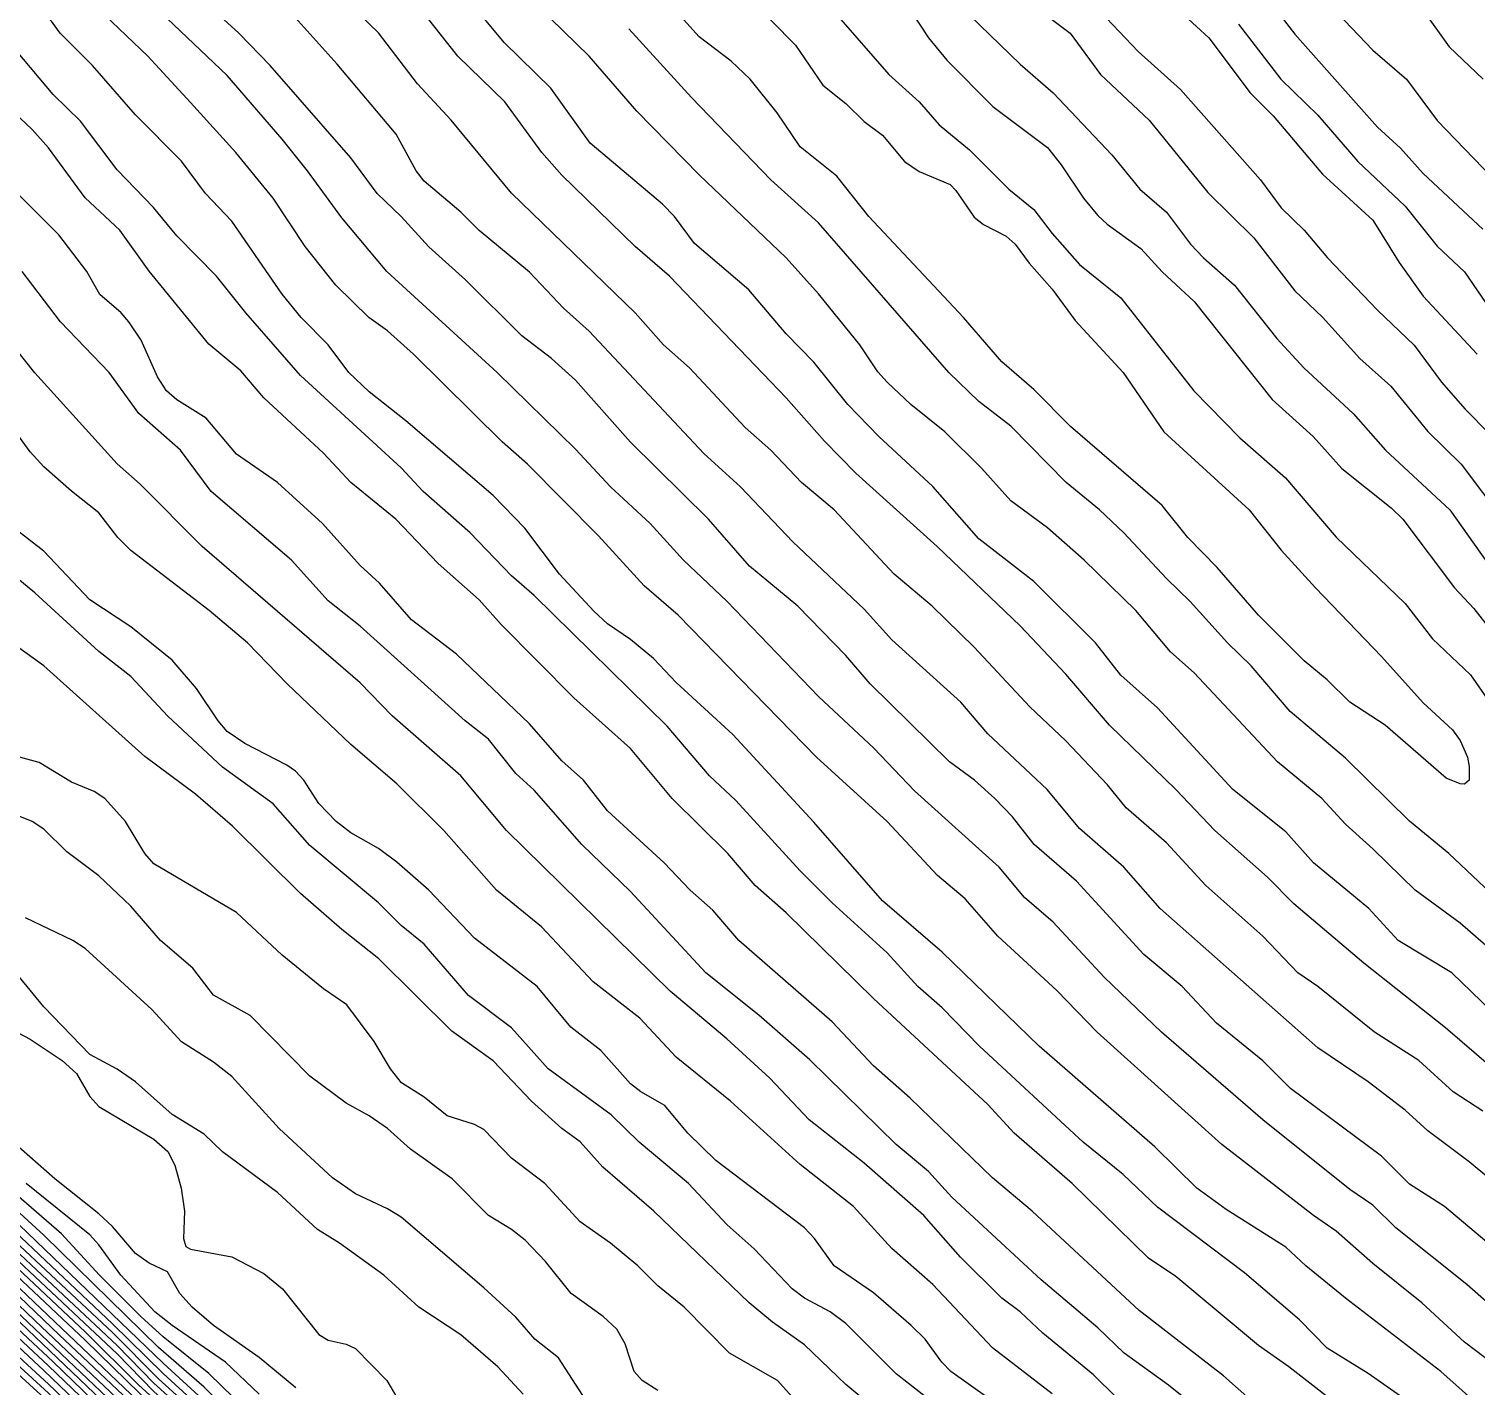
# Model space of a CAD drawing. Extents: x 474277 to 475042, y 254928 to 255625.
# Drawn here: x 474827.3 to 474851.51, y 255339.49 to 255362.19 of the extents above; entities that cross this region are included whole.
import ezdxf

# ---------------------------------------------------------------- set-up
doc = ezdxf.new("R2010")
doc.units = 0
doc.header["$MEASUREMENT"] = 0
doc.layers.add('BaseMapV2_DTM_export_MonNov09090547073261 — entities', color=1, linetype='CONTINUOUS')

msp = doc.modelspace()

# ---------------------------------------------------------------- linework, layer by layer
at = {"layer": 'BaseMapV2_DTM_export_MonNov09090547073261 — entities', "color": 15, "linetype": 'Continuous', "true_color": 0xb7484b}
for points in [[(474841.599, 255327.542, 91.5), (474838.464, 255330.532, 91.5), (474837.44, 255331.567, 91.5), (474835.446, 255333.441, 91.5), (474833.985, 255334.903, 91.5), (474832.993, 255335.782, 91.5), (474831.383, 255337.283, 91.5), (474830.999, 255337.677, 91.5), (474829.389, 255339.133, 91.5), (474828.239, 255340.254, 91.5), (474825.172, 255343.138, 91.5), (474821.875, 255346.348, 91.5), (474821.031, 255347.129, 91.5), (474820.034, 255348.126, 91.5), (474819.287, 255348.781, 91.5), (474818.578, 255349.505, 91.5), (474815.457, 255352.462, 91.5), (474813.44, 255354.423, 91.5), (474812.597, 255355.184, 91.5), (474809.744, 255357.982, 91.5), (474808.643, 255358.979, 91.5), (474805.753, 255361.739, 91.5), (474803.721, 255363.58, 91.5)], [(474840.812, 255326.698, 88.75), (474835.753, 255331.505, 88.75), (474835.14, 255332.126, 88.75), (474831.766, 255335.363, 88.75), (474830.616, 255336.396, 88.75), (474827.625, 255339.225, 88.75), (474826.22, 255340.5, 88.75), (474821.031, 255345.57, 88.75), (474820.111, 255346.398, 88.75), (474818.517, 255347.938, 88.75), (474817.581, 255348.881, 88.75), (474815.587, 255350.762, 88.75), (474813.594, 255352.586, 88.75), (474810.987, 255355.121, 88.75), (474810.373, 255355.668, 88.75), (474808.888, 255357.139, 88.75), (474807.153, 255358.739, 88.75), (474804.699, 255361.116, 88.75), (474802.322, 255363.334, 88.75)], [(474840.89, 255326.905, 89.25), (474835.906, 255331.643, 89.25), (474832.473, 255334.979, 89.25), (474830.131, 255337.126, 89.25), (474827.625, 255339.522, 89.25), (474826.629, 255340.434, 89.25), (474825.248, 255341.775, 89.25), (474824.635, 255342.323, 89.25), (474821.108, 255345.772, 89.25), (474820.329, 255346.481, 89.25), (474818.271, 255348.477, 89.25), (474817.829, 255348.934, 89.25), (474814.033, 255352.462, 89.25), (474811.063, 255355.337, 89.25), (474810.297, 255356.046, 89.25), (474808.993, 255357.352, 89.25), (474806.693, 255359.485, 89.25), (474804.932, 255361.203, 89.25), (474804.073, 255361.969, 89.25), (474802.611, 255363.35, 89.25)], [(474840.89, 255327.047, 89.5), (474835.983, 255331.717, 89.5), (474832.533, 255335.077, 89.5), (474831.323, 255336.206, 89.5), (474830.201, 255337.203, 89.5), (474827.549, 255339.751, 89.5), (474824.712, 255342.394, 89.5), (474821.185, 255345.844, 89.5), (474820.486, 255346.481, 89.5), (474819.565, 255347.401, 89.5), (474818.344, 255348.551, 89.5), (474817.907, 255349.011, 89.5), (474814.191, 255352.462, 89.5), (474812.98, 255353.656, 89.5), (474810.22, 255356.276, 89.5), (474809.846, 255356.679, 89.5), (474808.993, 255357.501, 89.5), (474806.77, 255359.564, 89.5), (474804.699, 255361.576, 89.5), (474804.237, 255361.969, 89.5), (474802.68, 255363.426, 89.5)], [(474844.034, 255325.942, 92.75), (474840.124, 255329.634, 92.75), (474837.592, 255332.142, 92.75), (474836.06, 255333.585, 92.75), (474834.018, 255335.593, 92.75), (474831.883, 255337.51, 92.75), (474830.999, 255338.368, 92.75), (474829.542, 255339.696, 92.75), (474828.699, 255340.532, 92.75), (474823.289, 255345.637, 92.75), (474822.515, 255346.327, 92.75), (474819.881, 255348.858, 92.75), (474818.731, 255350.022, 92.75), (474817.768, 255350.928, 92.75), (474817.177, 255351.541, 92.75), (474814.207, 255354.32, 92.75), (474813.517, 255355.017, 92.75), (474813.029, 255355.452, 92.75), (474809.949, 255358.442, 92.75), (474809.3, 255359.022, 92.75), (474807.383, 255360.886, 92.75), (474806.107, 255362.046, 92.75), (474805.006, 255363.11, 92.75)], [(474844.48, 255363.273, 98.5), (474845.855, 255361.816, 98.5), (474846.564, 255361.183, 98.5), (474847.903, 255359.669, 98.5), (474848.251, 255359.199, 98.5), (474848.633, 255358.826, 98.5), (474849.023, 255358.366, 98.5), (474849.862, 255357.49, 98.5), (474850.475, 255356.904, 98.5), (474850.935, 255356.286, 98.5), (474851.327, 255355.835, 98.5), (474852.159, 255354.992, 98.5)], [(474847.643, 255363.196, 97.75), (474848.481, 255362.106, 97.75), (474849.862, 255360.552, 97.75), (474850.245, 255360.201, 97.75), (474850.628, 255359.774, 97.75), (474851.625, 255358.845, 97.75)], [(474845.798, 255323.713, 92), (474841.246, 255328.155, 92), (474838.887, 255330.379, 92), (474837.44, 255331.849, 92), (474836.051, 255333.139, 92), (474833.804, 255335.363, 92), (474831.536, 255337.396, 92), (474830.999, 255337.946, 92), (474829.389, 255339.399, 92), (474828.776, 255340.027, 92), (474825.653, 255342.954, 92), (474822.884, 255345.637, 92), (474821.252, 255347.171, 92), (474820.111, 255348.3, 92), (474819.399, 255348.934, 92), (474816.737, 255351.556, 92), (474815.817, 255352.387, 92), (474813.44, 255354.689, 92), (474812.831, 255355.222, 92), (474809.913, 255358.08, 92), (474809.075, 255358.826, 92), (474807.103, 255360.743, 92), (474804.776, 255362.905, 92)], [(474845.876, 255323.785, 92.25), (474841.309, 255328.232, 92.25), (474838.945, 255330.455, 92.25), (474837.44, 255331.988, 92.25), (474836.118, 255333.216, 92.25), (474833.873, 255335.439, 92.25), (474831.64, 255337.433, 92.25), (474830.999, 255338.08, 92.25), (474829.389, 255339.535, 92.25), (474828.776, 255340.169, 92.25), (474825.794, 255342.954, 92.25), (474823.02, 255345.637, 92.25), (474822.335, 255346.251, 92.25), (474820.133, 255348.398, 92.25), (474819.498, 255348.969, 92.25), (474816.814, 255351.625, 92.25), (474815.894, 255352.447, 92.25), (474813.501, 255354.762, 92.25), (474812.904, 255355.287, 92.25), (474809.913, 255358.207, 92.25), (474809.212, 255358.826, 92.25), (474807.247, 255360.743, 92.25), (474804.859, 255362.966, 92.25)], [(474854.325, 255340.807, 98.25), (474851.395, 255343.238, 98.25), (474850.705, 255343.759, 98.25), (474850.322, 255344.106, 98.25), (474849.708, 255344.579, 98.25), (474848.865, 255345.149, 98.25), (474846.223, 255347.478, 98.25), (474845.617, 255348.168, 98.25), (474844.878, 255348.818, 98.25), (474844.332, 255349.471, 98.25), (474843.344, 255350.402, 98.25), (474842.893, 255350.928, 98.25), (474841.734, 255351.974, 98.25), (474841.274, 255352.486, 98.25), (474840.08, 255353.612, 98.25), (474839.204, 255354.534, 98.25), (474838.59, 255355.093, 98.25), (474836.673, 255357.138, 98.25), (474836.243, 255357.522, 98.25), (474835.676, 255358.124, 98.25), (474834.833, 255358.822, 98.25), (474834.522, 255359.132, 98.25), (474833.913, 255359.648, 98.25), (474833.779, 255359.822, 98.25), (474833.44, 255360.436, 98.25), (474832.456, 255361.608, 98.25), (474831.153, 255363.06, 98.25)], [(474851.625, 255344.089, 98.5), (474851.125, 255344.411, 98.5), (474850.552, 255344.936, 98.5), (474849.81, 255345.407, 98.5), (474848.865, 255346.175, 98.5), (474848.53, 255346.404, 98.5), (474847.945, 255347.013, 98.5), (474846.99, 255347.861, 98.5), (474846.334, 255348.575, 98.5), (474845.656, 255349.164, 98.5), (474845.345, 255349.548, 98.5), (474844.648, 255350.283, 98.5), (474844.042, 255350.851, 98.5), (474843.114, 255351.852, 98.5), (474842.408, 255352.538, 98.5), (474841.777, 255353.075, 98.5), (474840.77, 255354.148, 98.5), (474840.227, 255354.608, 98.5), (474839.712, 255355.145, 98.5), (474839.28, 255355.529, 98.5), (474838.352, 255356.525, 98.5), (474837.914, 255356.909, 98.5), (474837.443, 255357.445, 98.5), (474835.37, 255359.448, 98.5), (474834.364, 255360.666, 98.5), (474833.797, 255361.279, 98.5), (474833.146, 255362.131, 98.5), (474832.226, 255363.024, 98.5)], [(474852.297, 255338.506, 97.25), (474850.922, 255339.733, 97.25), (474849.325, 255340.956, 97.25), (474848.664, 255341.497, 97.25), (474848.328, 255341.813, 97.25), (474847.331, 255342.441, 97.25), (474846.841, 255342.8, 97.25), (474846.134, 255343.49, 97.25), (474844.201, 255345.177, 97.25), (474842.577, 255346.747, 97.25), (474841.58, 255347.608, 97.25), (474840.43, 255348.922, 97.25), (474839.077, 255350.391, 97.25), (474838.13, 255351.258, 97.25), (474837.747, 255351.662, 97.25), (474837.363, 255351.977, 97.25), (474836.98, 255352.243, 97.25), (474836.75, 255352.451, 97.25), (474836.176, 255353.075, 97.25), (474835.593, 255353.842, 97.25), (474835.063, 255354.389, 97.25), (474833.606, 255355.638, 97.25), (474832.993, 255356.125, 97.25), (474832.65, 255356.449, 97.25), (474832.303, 255356.909, 97.25), (474831.856, 255357.369, 97.25), (474831.536, 255357.757, 97.25), (474830.695, 255358.979, 97.25), (474830.25, 255359.439, 97.25), (474829.849, 255359.98, 97.25), (474829.082, 255360.756, 97.25), (474828.361, 255361.586, 97.25), (474827.819, 255362.123, 97.25), (474827.472, 255362.611, 97.25)], [(474851.932, 255345.605, 99), (474851.107, 255346.404, 99), (474850.205, 255346.941, 99), (474849.714, 255347.478, 99), (474848.788, 255348.245, 99), (474848.328, 255348.763, 99), (474847.443, 255349.471, 99), (474846.181, 255350.837, 99), (474845.568, 255351.385, 99), (474845.144, 255351.925, 99), (474844.111, 255352.947, 99), (474843.191, 255353.666, 99), (474842.424, 255354.542, 99), (474841.52, 255355.375, 99), (474841.002, 255355.912, 99), (474840.43, 255356.621, 99), (474839.97, 255357.096, 99), (474839.342, 255357.829, 99), (474838.437, 255358.603, 99), (474838.099, 255359.056, 99), (474837.9, 255359.265, 99), (474836.691, 255360.282, 99), (474836.033, 255361.203, 99), (474835.247, 255361.969, 99), (474834.677, 255362.659, 99)], [(474851.394, 255349.624, 99.75), (474851.318, 255349.56, 99.75), (474851.242, 255349.564, 99.75), (474851.012, 255349.66, 99.75), (474849.99, 255350.545, 99.75), (474849.396, 255350.928, 99.75), (474849.018, 255351.307, 99.75), (474848.635, 255351.622, 99.75), (474847.868, 255352.388, 99.75), (474847.178, 255353.186, 99.75), (474846.691, 255353.688, 99.75), (474846.258, 255354.224, 99.75), (474844.724, 255355.541, 99.75), (474844.111, 255356.164, 99.75), (474843.574, 255356.623, 99.75), (474842.934, 255357.369, 99.75), (474841.352, 255359.056, 99.75), (474840.814, 255359.73, 99.75), (474840.2, 255360.223, 99.75), (474839.817, 255360.789, 99.75), (474839.368, 255361.356, 99.75), (474839.05, 255361.654, 99.75), (474838.513, 255362.064, 99.75), (474837.845, 255362.813, 99.75)], [(474839.327, 255362.736, 99.75), (474840.124, 255361.926, 99.75), (474840.584, 255361.256, 99.75), (474840.967, 255360.946, 99.75), (474841.274, 255360.644, 99.75), (474841.58, 255360.415, 99.75), (474841.946, 255359.976, 99.75), (474842.194, 255359.809, 99.75), (474842.71, 255359.592, 99.75), (474842.807, 255359.493, 99.75), (474843.114, 255359.046, 99.75), (474843.267, 255358.922, 99.75), (474843.651, 255358.73, 99.75), (474843.798, 255358.596, 99.75), (474844.034, 255358.277, 99.75), (474844.418, 255357.843, 99.75), (474844.801, 255357.314, 99.75), (474845.607, 255356.449, 99.75), (474846.285, 255355.452, 99.75), (474847.717, 255354.148, 99.75), (474848.251, 255353.476, 99.75), (474848.825, 255352.845, 99.75), (474849.931, 255351.695, 99.75), (474850.628, 255350.917, 99.75), (474851.118, 255350.468, 99.75), (474851.242, 255350.289, 99.75), (474851.368, 255350.008, 99.75), (474851.398, 255349.855, 99.75), (474851.394, 255349.624, 99.75)], [(474840.617, 255362.659, 99.5), (474841.685, 255361.433, 99.5), (474842.194, 255360.976, 99.5), (474842.53, 255360.589, 99.5), (474843.037, 255360.172, 99.5), (474843.693, 255359.516, 99.5), (474844.111, 255359.172, 99.5), (474844.418, 255358.773, 99.5), (474844.878, 255358.253, 99.5), (474845.568, 255357.698, 99.5), (474846.789, 255356.142, 99.5), (474847.561, 255355.355, 99.5), (474848.324, 255354.685, 99.5), (474849.171, 255353.692, 99.5), (474850.322, 255352.581, 99.5), (474850.782, 255351.993, 99.5), (474851.42, 255351.388, 99.5), (474851.736, 255350.928, 99.5)], [(474841.896, 255362.736, 99.25), (474842.349, 255362.046, 99.25), (474842.654, 255361.675, 99.25), (474843.428, 255360.896, 99.25), (474844.341, 255360.209, 99.25), (474844.571, 255359.924, 99.25), (474844.941, 255359.362, 99.25), (474845.184, 255359.073, 99.25), (474845.338, 255358.929, 99.25), (474845.9, 255358.519, 99.25), (474846.258, 255358.132, 99.25), (474846.794, 255357.637, 99.25), (474848.098, 255355.994, 99.25), (474848.784, 255355.375, 99.25), (474849.266, 255354.838, 99.25), (474850.092, 255354.182, 99.25), (474850.284, 255353.995, 99.25), (474851.152, 255352.845, 99.25), (474851.472, 255352.498, 99.25), (474852.238, 255351.521, 99.25)], [(474846.214, 255362.813, 98.25), (474847.037, 255362.046, 98.25), (474847.732, 255361.126, 98.25), (474848.117, 255360.743, 98.25), (474848.941, 255359.766, 98.25), (474849.785, 255358.993, 98.25), (474850.225, 255358.289, 98.25), (474850.628, 255357.725, 98.25), (474851.527, 255356.755, 98.25)], [(474840.919, 255327.312, 90), (474838.437, 255329.708, 90), (474837.538, 255330.532, 90), (474836.75, 255331.318, 90), (474834.25, 255333.676, 90), (474832.708, 255335.209, 90), (474829.695, 255337.97, 90), (474827.702, 255339.892, 90), (474824.558, 255342.828, 90), (474821.631, 255345.714, 90), (474820.495, 255346.781, 90), (474819.659, 255347.631, 90), (474819.038, 255348.194, 90), (474816.833, 255350.315, 90), (474815.971, 255351.081, 90), (474812.895, 255354.072, 90), (474810.846, 255355.989, 90), (474808.818, 255357.982, 90), (474807.078, 255359.592, 90), (474804.941, 255361.663, 90), (474804.141, 255362.353, 90)], [(474840.996, 255327.388, 90.25), (474838.437, 255329.861, 90.25), (474834.986, 255333.117, 90.25), (474833.019, 255335.056, 90.25), (474830.002, 255337.832, 90.25), (474825.785, 255341.85, 90.25), (474824.558, 255342.978, 90.25), (474821.721, 255345.779, 90.25), (474820.495, 255346.937, 90.25), (474819.895, 255347.554, 90.25), (474819.114, 255348.265, 90.25), (474816.891, 255350.398, 90.25), (474816.049, 255351.158, 90.25), (474815.133, 255352.078, 90.25), (474814.514, 255352.636, 90.25), (474812.137, 255354.96, 90.25), (474810.91, 255356.086, 90.25), (474808.916, 255358.039, 90.25), (474808.131, 255358.749, 90.25), (474805.095, 255361.663, 90.25), (474804.239, 255362.405, 90.25)], [(474841.15, 255327.388, 90.5), (474839.817, 255328.647, 90.5), (474839.28, 255329.205, 90.5), (474837.781, 255330.609, 90.5), (474835.808, 255332.526, 90.5), (474835.063, 255333.194, 90.5), (474833.257, 255334.979, 90.5), (474829.159, 255338.77, 90.5), (474824.635, 255343.064, 90.5), (474821.798, 255345.855, 90.5), (474820.571, 255347.018, 90.5), (474820.034, 255347.573, 90.5), (474819.114, 255348.407, 90.5), (474816.132, 255351.235, 90.5), (474813.221, 255354.072, 90.5), (474810.987, 255356.171, 90.5), (474809.053, 255358.059, 90.5), (474808.29, 255358.749, 90.5), (474805.246, 255361.663, 90.5), (474804.368, 255362.429, 90.5)], [(474841.382, 255327.312, 90.75), (474839.924, 255328.692, 90.75), (474839.28, 255329.358, 90.75), (474837.863, 255330.685, 90.75), (474835.967, 255332.526, 90.75), (474835.283, 255333.139, 90.75), (474833.421, 255334.979, 90.75), (474832.916, 255335.421, 90.75), (474830.795, 255337.433, 90.75), (474829.19, 255338.89, 90.75), (474827.402, 255340.577, 90.75), (474822.872, 255344.925, 90.75), (474820.111, 255347.648, 90.75), (474819.114, 255348.546, 90.75), (474816.373, 255351.158, 90.75), (474809.211, 255358.059, 90.75), (474808.366, 255358.826, 90.75), (474805.395, 255361.663, 90.75), (474804.469, 255362.479, 90.75)], [(474841.504, 255327.345, 91), (474840.047, 255328.728, 91), (474839.328, 255329.459, 91), (474838.256, 255330.455, 91), (474836.827, 255331.859, 91), (474835.363, 255333.216, 91), (474833.588, 255334.979, 91), (474832.993, 255335.491, 91), (474830.877, 255337.51, 91), (474829.267, 255338.967, 91), (474827.805, 255340.347, 91), (474822.998, 255344.947, 91), (474820.188, 255347.714, 91), (474819.114, 255348.68, 91), (474818.481, 255349.318, 91), (474815.245, 255352.385, 91), (474813.441, 255354.148, 91), (474811.404, 255356.065, 91), (474809.366, 255358.059, 91), (474808.456, 255358.885, 91), (474805.542, 255361.663, 91), (474804.591, 255362.506, 91)], [(474841.533, 255327.465, 91.25), (474839.393, 255329.535, 91.25), (474838.32, 255330.532, 91.25), (474837.404, 255331.452, 91.25), (474835.441, 255333.292, 91.25), (474833.75, 255334.979, 91.25), (474833.069, 255335.567, 91.25), (474830.923, 255337.611, 91.25), (474829.006, 255339.354, 91.25), (474825.172, 255342.996, 91.25), (474823.895, 255344.257, 91.25), (474823.025, 255345.065, 91.25), (474821.839, 255346.251, 91.25), (474820.955, 255347.073, 91.25), (474820.188, 255347.847, 91.25), (474819.191, 255348.74, 91.25), (474818.501, 255349.441, 91.25), (474815.357, 255352.415, 91.25), (474813.44, 255354.287, 91.25), (474812.52, 255355.127, 91.25), (474809.596, 255357.982, 91.25), (474808.533, 255358.949, 91.25), (474805.691, 255361.663, 91.25), (474804.659, 255362.583, 91.25)], [(474844.117, 255326.085, 93), (474842.193, 255327.848, 93), (474840.589, 255329.382, 93), (474837.623, 255332.296, 93), (474836.06, 255333.765, 93), (474833.453, 255336.289, 93), (474832.066, 255337.51, 93), (474831.535, 255338.046, 93), (474829.542, 255339.869, 93), (474826.705, 255342.593, 93), (474822.58, 255346.404, 93), (474820.026, 255348.858, 93), (474818.818, 255350.085, 93), (474817.831, 255351.005, 93), (474817.247, 255351.618, 93), (474814.284, 255354.399, 93), (474810.22, 255358.333, 93), (474809.424, 255359.056, 93), (474807.153, 255361.25, 93), (474805.926, 255362.359, 93)], [(474843.269, 255327.082, 93.25), (474841.785, 255328.462, 93.25), (474840.589, 255329.612, 93.25), (474839.817, 255330.425, 93.25), (474838.345, 255331.836, 93.25), (474837.057, 255333.017, 93.25), (474833.453, 255336.503, 93.25), (474832.199, 255337.586, 93.25), (474831.689, 255338.113, 93.25), (474830.82, 255338.89, 93.25), (474830.232, 255339.472, 93.25), (474829.466, 255340.134, 93.25), (474827.549, 255342.013, 93.25), (474822.668, 255346.481, 93.25), (474820.267, 255348.781, 93.25), (474819.066, 255350.008, 93.25), (474817.964, 255351.036, 93.25), (474816.704, 255352.308, 93.25), (474813.21, 255355.597, 93.25), (474811.83, 255356.977, 93.25), (474809.518, 255359.132, 93.25), (474807.876, 255360.743, 93.25), (474806.003, 255362.451, 93.25)], [(474852.008, 255339.696, 97.5), (474851.318, 255340.223, 97.5), (474850.602, 255340.883, 97.5), (474849.785, 255341.536, 97.5), (474849.171, 255342.078, 97.5), (474848.793, 255342.34, 97.5), (474847.255, 255343.532, 97.5), (474845.172, 255345.407, 97.5), (474844.494, 255346.107, 97.5), (474843.508, 255347.018, 97.5), (474842.961, 255347.64, 97.5), (474842.501, 255348.03, 97.5), (474841.66, 255348.934, 97.5), (474840.478, 255350.008, 97.5), (474838.161, 255352.385, 97.5), (474837.593, 255352.876, 97.5), (474836.827, 255353.712, 97.5), (474835.641, 255354.915, 97.5), (474835.216, 255355.289, 97.5), (474833.731, 255356.755, 97.5), (474833.299, 255357.141, 97.5), (474832.988, 255357.369, 97.5), (474832.432, 255357.906, 97.5), (474831.919, 255358.555, 97.5), (474831.386, 255359.362, 97.5), (474830.758, 255360.129, 97.5), (474830.002, 255360.964, 97.5), (474829.287, 255361.739, 97.5), (474828.563, 255362.429, 97.5)], [(474851.966, 255340.653, 97.75), (474851.356, 255341.19, 97.75), (474850.168, 255342.133, 97.75), (474849.785, 255342.513, 97.75), (474849.401, 255342.777, 97.75), (474847.945, 255343.943, 97.75), (474846.248, 255345.407, 97.75), (474845.286, 255346.327, 97.75), (474844.433, 255347.248, 97.75), (474843.957, 255347.662, 97.75), (474843.529, 255348.168, 97.75), (474842.117, 255349.449, 97.75), (474841.437, 255350.161, 97.75), (474840.507, 255351.024, 97.75), (474838.974, 255352.621, 97.75), (474838.252, 255353.305, 97.75), (474837.692, 255353.918, 97.75), (474837.027, 255354.532, 97.75), (474836.443, 255355.164, 97.75), (474835.134, 255356.449, 97.75), (474833.286, 255358.136, 97.75), (474832.533, 255359.037, 97.75), (474831.962, 255359.822, 97.75), (474831.536, 255360.35, 97.75), (474830.616, 255361.418, 97.75), (474829.389, 255362.582, 97.75)], [(474851.797, 255341.804, 98), (474850.984, 255342.494, 98), (474850.398, 255342.865, 98), (474849.926, 255343.337, 98), (474848.405, 255344.468, 98), (474847.945, 255344.931, 98), (474847.166, 255345.561, 98), (474846.595, 255346.174, 98), (474845.951, 255346.708, 98), (474844.826, 255347.938, 98), (474844.116, 255348.551, 98), (474843.755, 255349.011, 98), (474843.459, 255349.318, 98), (474843.119, 255349.624, 98), (474842.702, 255349.931, 98), (474841.373, 255351.235, 98), (474840.967, 255351.712, 98), (474840.161, 255352.538, 98), (474839.357, 255353.204, 98), (474838.671, 255353.995, 98), (474837.363, 255355.281, 98), (474836.443, 255356.318, 98), (474836.042, 255356.679, 98), (474835.543, 255357.062, 98), (474834.603, 255357.997, 98), (474833.99, 255358.549, 98), (474833.529, 255359.058, 98), (474833.125, 255359.439, 98), (474832.686, 255360.038, 98), (474831.334, 255361.586, 98), (474830.809, 255362.123, 98), (474830.309, 255362.579, 98)], [(474851.798, 255344.794, 98.75), (474851.001, 255345.484, 98.75), (474849.631, 255346.562, 98.75), (474848.462, 255347.554, 98.75), (474848.021, 255348.005, 98.75), (474847.14, 255348.781, 98.75), (474846.488, 255349.471, 98.75), (474845.375, 255350.545, 98.75), (474844.648, 255351.4, 98.75), (474843.881, 255352.209, 98.75), (474842.496, 255353.535, 98.75), (474841.133, 255354.762, 98.75), (474840.612, 255355.299, 98.75), (474839.97, 255356.025, 98.75), (474838.017, 255358.059, 98.75), (474837.44, 255358.555, 98.75), (474836.213, 255359.746, 98.75), (474835.878, 255360.129, 98.75), (474835.263, 255360.973, 98.75), (474834.474, 255361.739, 98.75), (474833.99, 255362.354, 98.75)], [(474852.315, 255346.303, 99.25), (474851.242, 255347.235, 99.25), (474850.489, 255347.784, 99.25), (474849.789, 255348.474, 99.25), (474849.325, 255348.888, 99.25), (474848.932, 255349.318, 99.25), (474848.187, 255349.931, 99.25), (474846.794, 255351.424, 99.25), (474846.397, 255351.771, 99.25), (474845.821, 255352.462, 99.25), (474844.956, 255353.305, 99.25), (474844.341, 255353.849, 99.25), (474843.727, 255354.297, 99.25), (474843.241, 255354.838, 99.25), (474842.622, 255355.452, 99.25), (474842.052, 255355.912, 99.25), (474841.657, 255356.284, 99.25), (474841.504, 255356.458, 99.25), (474841.202, 255356.909, 99.25), (474840.507, 255357.765, 99.25), (474839.97, 255358.367, 99.25), (474838.513, 255359.755, 99.25), (474837.47, 255360.819, 99.25), (474836.673, 255361.737, 99.25), (474835.805, 255362.583, 99.25)], [(474843.037, 255362.426, 99), (474843.881, 255361.603, 99), (474844.436, 255361.126, 99), (474845.414, 255360.091, 99), (474845.887, 255359.516, 99), (474846.33, 255359.132, 99), (474846.732, 255358.596, 99), (474846.948, 255358.365, 99), (474847.467, 255357.906, 99), (474848.175, 255357.018, 99), (474848.627, 255356.525, 99), (474849.453, 255355.759, 99), (474849.998, 255355.145, 99), (474851.074, 255354.148, 99), (474851.887, 255352.998, 99)], [(474844.112, 255362.583, 98.75), (474844.717, 255362.123, 98.75), (474845.227, 255361.433, 98.75), (474846.042, 255360.666, 98.75), (474847.025, 255359.459, 98.75), (474847.791, 255358.699, 98.75), (474848.481, 255357.813, 98.75), (474848.941, 255357.372, 98.75), (474849.568, 255356.679, 98.75), (474850.083, 255356.219, 98.75), (474850.705, 255355.459, 98.75), (474851.261, 255354.915, 98.75), (474852.315, 255353.514, 98.75)], [(474849.076, 255362.583, 97.5), (474849.785, 255361.842, 97.5), (474850.346, 255361.356, 97.5), (474850.858, 255360.663, 97.5), (474852.085, 255359.39, 97.5)], [(474850.626, 255362.506, 97.25), (474851.063, 255361.893, 97.25), (474851.627, 255361.356, 97.25)], [(474840.879, 255326.775, 89), (474835.83, 255331.572, 89), (474835.14, 255332.27, 89), (474831.915, 255335.363, 89), (474830.692, 255336.466, 89), (474827.625, 255339.371, 89), (474826.473, 255340.423, 89), (474823.178, 255343.585, 89), (474821.102, 255345.637, 89), (474819.696, 255346.941, 89), (474817.676, 255348.934, 89), (474813.67, 255352.659, 89), (474811.063, 255355.192, 89), (474810.297, 255355.894, 89), (474808.974, 255357.215, 89), (474807.222, 255358.826, 89), (474804.776, 255361.198, 89), (474803.584, 255362.276, 89)], [(474840.527, 255327.542, 89.75), (474834.143, 255333.639, 89.75), (474832.634, 255335.133, 89.75), (474831.459, 255336.228, 89.75), (474830.441, 255337.126, 89.75), (474827.625, 255339.829, 89.75), (474824.558, 255342.686, 89.75), (474821.471, 255345.714, 89.75), (474820.495, 255346.627, 89.75), (474819.575, 255347.554, 89.75), (474818.348, 255348.699, 89.75), (474817.964, 255349.106, 89.75), (474816.737, 255350.263, 89.75), (474815.971, 255350.935, 89.75), (474815.127, 255351.764, 89.75), (474814.278, 255352.538, 89.75), (474813.057, 255353.748, 89.75), (474810.833, 255355.843, 89.75), (474808.736, 255357.906, 89.75), (474806.907, 255359.592, 89.75), (474804.853, 255361.594, 89.75), (474804.086, 255362.26, 89.75)], [(474851.855, 255347.644, 99.5), (474851.056, 255348.398, 99.5), (474850.398, 255348.938, 99.5), (474849.325, 255349.994, 99.5), (474848.399, 255350.775, 99.5), (474847.748, 255351.541, 99.5), (474847.352, 255351.925, 99.5), (474846.729, 255352.615, 99.5), (474846.331, 255352.998, 99.5), (474845.618, 255353.765, 99.5), (474845.208, 255354.148, 99.5), (474844.651, 255354.608, 99.5), (474843.727, 255355.551, 99.5), (474843.191, 255355.96, 99.5), (474842.692, 255356.449, 99.5), (474840.507, 255358.953, 99.5), (474839.713, 255359.669, 99.5), (474838.384, 255361.049, 99.5), (474837.336, 255362.199, 99.5)], [(474847.537, 255362.276, 98), (474848.246, 255361.356, 98), (474848.865, 255360.752, 98), (474849.531, 255359.976, 98), (474850.322, 255359.228, 98), (474850.858, 255358.56, 98), (474851.318, 255358.131, 98), (474851.678, 255357.599, 98)], [(474850.398, 255339.215, 97), (474849.708, 255339.696, 97), (474849.018, 255340.12, 97), (474848.558, 255340.599, 97), (474847.638, 255341.38, 97), (474846.181, 255342.482, 97), (474845.608, 255343.03, 97), (474844.935, 255343.567, 97), (474843.2, 255345.177, 97), (474842.577, 255345.816, 97), (474842.169, 255346.174, 97), (474841.657, 255346.737, 97), (474840.737, 255347.571, 97), (474840.2, 255348.107, 97), (474839.127, 255349.284, 97), (474838.686, 255349.701, 97), (474837.977, 255350.527, 97), (474835.753, 255352.717, 97), (474835.37, 255353.045, 97), (474834.68, 255353.763, 97), (474833.896, 255354.455, 97), (474833.529, 255354.85, 97), (474831.843, 255356.398, 97), (474830.925, 255357.445, 97), (474830.438, 255358.059, 97), (474829.772, 255358.732, 97), (474829.382, 255359.209, 97), (474828.776, 255359.839, 97), (474828.162, 255360.652, 97), (474827.702, 255361.097, 97), (474827.089, 255361.831, 97)], [(474849.459, 255338.967, 96.75), (474848.38, 255339.81, 96.75), (474847.868, 255340.169, 96.75), (474846.488, 255341.319, 96.75), (474846.028, 255341.63, 96.75), (474844.755, 255342.877, 96.75), (474843.784, 255343.72, 96.75), (474843.344, 255344.197, 96.75), (474841.427, 255345.971, 96.75), (474839.97, 255347.405, 96.75), (474839.447, 255347.861, 96.75), (474838.99, 255348.398, 96.75), (474838.06, 255349.318, 96.75), (474837.363, 255350.153, 96.75), (474836.413, 255351.005, 96.75), (474835.201, 255352.231, 96.75), (474834.833, 255352.645, 96.75), (474834.143, 255353.251, 96.75), (474833.439, 255353.995, 96.75), (474832.686, 255354.608, 96.75), (474832.226, 255355.095, 96.75), (474831.229, 255356.023, 96.75), (474830.846, 255356.474, 96.75), (474830.309, 255356.92, 96.75), (474829.312, 255358.142, 96.75), (474828.818, 255358.826, 96.75), (474828.239, 255359.369, 96.75), (474827.625, 255360.203, 96.75), (474827.352, 255360.513, 96.75), (474826.948, 255360.896, 96.75)], [(474848.021, 255339.006, 96.5), (474847.283, 255339.657, 96.5), (474845.874, 255340.753, 96.5), (474844.085, 255342.417, 96.5), (474843.421, 255342.97, 96.5), (474842.041, 255344.304, 96.5), (474841.427, 255344.848, 96.5), (474840.737, 255345.584, 96.5), (474839.176, 255346.941, 96.5), (474838.743, 255347.452, 96.5), (474838.36, 255347.784, 96.5), (474837.924, 255348.244, 96.5), (474836.98, 255349.113, 96.5), (474836.576, 255349.624, 96.5), (474836.213, 255349.949, 96.5), (474835.676, 255350.57, 96.5), (474834.45, 255351.732, 96.5), (474833.697, 255352.308, 96.5), (474833.165, 255352.922, 96.5), (474832.839, 255353.215, 96.5), (474832.209, 255353.918, 96.5), (474831.459, 255354.608, 96.5), (474830.769, 255355.079, 96.5), (474830.262, 255355.682, 96.5), (474829.772, 255355.987, 96.5), (474829.6, 255356.142, 96.5), (474829.447, 255356.372, 96.5), (474829.177, 255356.985, 96.5), (474828.971, 255357.292, 96.5), (474828.84, 255357.445, 96.5), (474828.485, 255357.752, 96.5), (474828.267, 255358.136, 96.5), (474827.8, 255358.749, 96.5), (474827.109, 255359.439, 96.5)], [(474846.871, 255339.096, 96.25), (474846.365, 255339.503, 96.25), (474845.623, 255340.04, 96.25), (474845.184, 255340.464, 96.25), (474844.236, 255341.267, 96.25), (474842.74, 255342.647, 96.25), (474842.347, 255343.079, 96.25), (474841.811, 255343.531, 96.25), (474840.365, 255344.947, 96.25), (474839.51, 255345.695, 96.25), (474838.625, 255346.404, 96.25), (474837.363, 255347.765, 96.25), (474836.55, 255348.551, 96.25), (474835.753, 255349.456, 96.25), (474835.446, 255349.736, 96.25), (474834.986, 255350.31, 96.25), (474834.595, 255350.621, 96.25), (474832.839, 255352.2, 96.25), (474832.303, 255352.629, 96.25), (474831.689, 255353.306, 96.25), (474830.346, 255354.455, 96.25), (474829.834, 255355.145, 96.25), (474829.136, 255355.759, 96.25), (474828.639, 255356.449, 96.25), (474827.829, 255357.292, 96.25), (474827.186, 255358.136, 96.25)], [(474845.491, 255339.301, 96), (474845.108, 255339.675, 96), (474844.264, 255340.373, 96), (474843.881, 255340.731, 96), (474843.574, 255340.959, 96), (474842.884, 255341.644, 96), (474842.271, 255342.344, 96), (474841.274, 255343.22, 96), (474840.354, 255343.945, 96), (474839.692, 255344.641, 96), (474838.974, 255345.297, 96), (474838.025, 255346.097, 96), (474835.291, 255348.781, 96), (474834.527, 255349.701, 96), (474833.376, 255350.703, 96), (474832.839, 255351.254, 96), (474830.195, 255353.535, 96), (474829.159, 255354.577, 96), (474828.776, 255354.92, 96), (474827.395, 255356.441, 96), (474826.859, 255357.124, 96)], [(474844.418, 255339.357, 95.75), (474843.421, 255340.126, 95.75), (474842.424, 255341.188, 95.75), (474841.734, 255341.792, 95.75), (474841.093, 255342.494, 95.75), (474840.2, 255343.197, 95.75), (474839.038, 255344.257, 95.75), (474838.13, 255344.993, 95.75), (474837.517, 255345.644, 95.75), (474836.74, 255346.251, 95.75), (474835.875, 255347.171, 95.75), (474835.124, 255347.784, 95.75), (474834.238, 255348.781, 95.75), (474833.453, 255349.566, 95.75), (474832.686, 255350.224, 95.75), (474831.62, 255351.235, 95.75), (474830.958, 255351.925, 95.75), (474830.312, 255352.462, 95.75), (474829.006, 255353.471, 95.75), (474828.788, 255353.688, 95.75), (474828.469, 255354.101, 95.75), (474828.009, 255354.46, 95.75), (474827.549, 255354.869, 95.75), (474827.319, 255355.12, 95.75), (474826.935, 255355.647, 95.75)], [(474846.219, 255323.171, 91.75), (474841.12, 255328.139, 91.75), (474838.758, 255330.379, 91.75), (474837.363, 255331.785, 91.75), (474835.909, 255333.139, 91.75), (474834.055, 255334.979, 91.75), (474833.569, 255335.439, 91.75), (474833.019, 255335.899, 91.75), (474831.44, 255337.356, 91.75), (474830.999, 255337.813, 91.75), (474829.138, 255339.503, 91.75), (474828.239, 255340.396, 91.75), (474825.018, 255343.424, 91.75), (474824.025, 255344.411, 91.75), (474821.121, 255347.171, 91.75), (474820.042, 255348.244, 91.75), (474819.344, 255348.858, 91.75), (474818.578, 255349.637, 91.75), (474816.661, 255351.481, 91.75), (474815.683, 255352.385, 91.75), (474813.44, 255354.557, 91.75)], [(474844.111, 255325.687, 92.5), (474839.02, 255330.532, 92.5), (474837.517, 255332.057, 92.5), (474836.136, 255333.349, 92.5), (474833.943, 255335.516, 92.5), (474831.713, 255337.51, 92.5), (474830.999, 255338.22, 92.5), (474829.466, 255339.609, 92.5), (474828.699, 255340.385, 92.5), (474825.943, 255342.954, 92.5), (474823.152, 255345.637, 92.5), (474822.411, 255346.299, 92.5), (474820.257, 255348.398, 92.5), (474819.589, 255349.011, 92.5), (474816.88, 255351.695, 92.5), (474815.943, 255352.538, 92.5), (474815.434, 255353.052, 92.5), (474814.163, 255354.225, 92.5)], [(474843.344, 255339.291, 95.5), (474842.722, 255339.733, 95.5), (474842.574, 255339.887, 95.5), (474842.294, 255340.27, 95.5), (474842.061, 255340.5, 95.5), (474841.427, 255341.047, 95.5), (474840.769, 255341.497, 95.5), (474840.441, 255341.957, 95.5), (474840.277, 255342.134, 95.5), (474838.789, 255343.26, 95.5), (474838.323, 255343.72, 95.5), (474837.937, 255344.18, 95.5), (474837.534, 255344.411, 95.5), (474837.363, 255344.547, 95.5), (474836.869, 255345.101, 95.5), (474836.367, 255345.495, 95.5), (474835.8, 255346.174, 95.5), (474834.756, 255346.984, 95.5), (474833.99, 255347.783, 95.5), (474833.453, 255348.255, 95.5), (474833.146, 255348.484, 95.5), (474832.686, 255348.747, 95.5), (474832.438, 255348.934, 95.5), (474832.149, 255349.235, 95.5), (474831.897, 255349.624, 95.5), (474831.756, 255349.778, 95.5), (474831.613, 255349.879, 95.5), (474830.909, 255350.238, 95.5), (474830.616, 255350.442, 95.5), (474830.462, 255350.617, 95.5), (474830.101, 255351.158, 95.5), (474829.696, 255351.635, 95.5), (474829.006, 255352.192, 95.5), (474828.316, 255352.642, 95.5), (474827.549, 255353.457, 95.5), (474827.053, 255353.842, 95.5)], [(474842.961, 255338.787, 95.25), (474841.811, 255339.693, 95.25), (474840.967, 255340.534, 95.25), (474840.706, 255340.73, 95.25), (474840.277, 255340.957, 95.25), (474840.066, 255341.113, 95.25), (474839.434, 255341.785, 95.25), (474838.981, 255342.187, 95.25), (474838.334, 255342.877, 95.25), (474837.509, 255343.567, 95.25), (474837.041, 255344.027, 95.25), (474835.987, 255344.794, 95.25), (474835.37, 255345.482, 95.25), (474834.654, 255346.021, 95.25), (474833.913, 255346.88, 95.25), (474833.529, 255347.195, 95.25), (474833.146, 255347.575, 95.25), (474831.996, 255348.535, 95.25), (474831.383, 255349.227, 95.25), (474830.539, 255349.841, 95.25), (474829.624, 255350.698, 95.25), (474829.006, 255351.36, 95.25), (474828.469, 255351.779, 95.25), (474827.395, 255352.759, 95.25), (474826.859, 255353.209, 95.25)], [(474842.081, 255338.583, 95), (474840.967, 255339.513, 95), (474840.277, 255340.18, 95), (474839.74, 255340.556, 95), (474839.35, 255340.883, 95), (474837.756, 255342.417, 95), (474836.903, 255343.152, 95), (474836.52, 255343.574, 95), (474836.213, 255343.799, 95), (474835.708, 255344.257, 95), (474835.063, 255344.929, 95), (474834.373, 255345.424, 95), (474833.153, 255346.634, 95), (474832.533, 255347.125, 95), (474831.843, 255347.731, 95), (474830.704, 255348.858, 95), (474830.085, 255349.394, 95), (474829.236, 255350.02, 95), (474827.549, 255351.536, 95), (474827.089, 255351.869, 95)], [(474840.507, 255338.819, 94.75), (474839.823, 255339.58, 94.75), (474839.022, 255340.04, 94.75), (474838.26, 255340.807, 94.75), (474837.823, 255341.166, 94.75), (474837.484, 255341.497, 94.75), (474837.029, 255341.88, 94.75), (474836.52, 255342.237, 94.75), (474835.929, 255342.877, 94.75), (474835.37, 255343.299, 94.75), (474834.91, 255343.78, 94.75), (474834.756, 255343.866, 94.75), (474834.296, 255344.01, 94.75), (474833.913, 255344.32, 94.75), (474833.53, 255344.564, 94.75), (474833.35, 255344.794, 94.75), (474833.076, 255345.254, 94.75), (474832.615, 255345.867, 94.75), (474832.226, 255346.137, 94.75), (474831.536, 255346.699, 94.75), (474830.769, 255347.413, 94.75), (474829.389, 255348.225, 94.75), (474829.235, 255348.398, 94.75), (474828.917, 255348.934, 94.75), (474828.571, 255349.318, 94.75), (474828.392, 255349.436, 94.75), (474828.009, 255349.592, 94.75), (474827.472, 255349.922, 94.75), (474826.935, 255350.069, 94.75)], [(474837.823, 255339.413, 94.5), (474837.556, 255339.58, 94.5), (474837.426, 255339.733, 94.5), (474837.272, 255340.193, 94.5), (474837.133, 255340.44, 94.5), (474836.906, 255340.653, 94.5), (474836.369, 255341.037, 94.5), (474835.939, 255341.573, 94.5), (474835.6, 255341.929, 94.5), (474835.37, 255342.109, 94.5), (474834.986, 255342.343, 94.5), (474834.382, 255342.954, 94.5), (474833.683, 255343.454, 94.5), (474833.295, 255343.797, 94.5), (474832.993, 255344.008, 94.5), (474832.609, 255344.224, 94.5), (474831.996, 255344.671, 94.5), (474830.999, 255345.688, 94.5), (474830.386, 255346.03, 94.5), (474830.041, 255346.481, 94.5), (474829.5, 255346.941, 94.5), (474829.006, 255347.515, 94.5), (474828.469, 255348.026, 94.5), (474827.932, 255348.425, 94.5), (474827.549, 255348.807, 94.5), (474827.353, 255348.934, 94.5), (474827.089, 255349.041, 94.5)], [(474836.852, 255338.89, 94.25), (474836.157, 255339.963, 94.25), (474835.765, 255340.27, 94.25), (474835.446, 255340.643, 94.25), (474834.91, 255341.13, 94.25), (474833.529, 255342.315, 94.25), (474833.299, 255342.456, 94.25), (474832.763, 255342.704, 94.25), (474832.379, 255342.971, 94.25), (474831.488, 255343.797, 94.25), (474830.692, 255344.665, 94.25), (474830.386, 255344.905, 94.25), (474829.849, 255345.247, 94.25), (474829.356, 255345.791, 94.25), (474828.239, 255346.81, 94.25), (474828.035, 255346.941, 94.25), (474827.242, 255347.324, 94.25)], [(474835.57, 255339.35, 94), (474835.141, 255339.81, 94), (474834.523, 255340.347, 94), (474833.822, 255340.807, 94), (474833.236, 255341.343, 94), (474832.495, 255341.88, 94), (474832.127, 255342.11, 94), (474831.458, 255342.724, 94), (474830.539, 255343.409, 94), (474830.232, 255343.701, 94), (474829.696, 255344.034, 94), (474829.082, 255344.577, 94), (474828.776, 255344.791, 94), (474828.316, 255345.036, 94), (474827.549, 255345.832, 94), (474827.14, 255346.327, 94)], [(474826.399, 255345.777, 94), (474827.319, 255345.294, 94), (474827.855, 255344.933, 94), (474828.093, 255344.717, 94), (474828.32, 255344.334, 94), (474828.469, 255344.167, 94), (474829.389, 255343.617, 94), (474829.625, 255343.414, 94), (474829.741, 255343.184, 94), (474829.847, 255342.8, 94), (474829.899, 255342.417, 94), (474829.886, 255341.957, 94), (474829.926, 255341.822, 94), (474830.002, 255341.777, 94), (474830.692, 255341.652, 94), (474831.229, 255341.372, 94), (474831.541, 255341.113, 94), (474832.149, 255340.352, 94), (474832.303, 255340.257, 94), (474832.609, 255340.187, 94), (474832.763, 255340.115, 94), (474833.288, 255339.58, 94), (474833.836, 255338.645, 94)], [(474831.766, 255339.457, 94), (474831.153, 255339.964, 94), (474830.389, 255340.5, 94), (474830.029, 255340.807, 94), (474829.822, 255341.037, 94), (474829.619, 255341.401, 94), (474829.312, 255341.544, 94), (474829.082, 255341.707, 94), (474828.699, 255342.158, 94), (474828.469, 255342.37, 94), (474827.731, 255342.954, 94), (474827.035, 255343.567, 94)], [(474831.151, 255339.35, 93.75), (474830.589, 255339.887, 93.75), (474829.695, 255340.5, 93.75), (474829.407, 255340.73, 93.75), (474828.834, 255341.343, 93.75), (474828.469, 255341.849, 93.75), (474828.316, 255342.016, 93.75), (474827.253, 255342.877, 93.75)], [(474843.191, 255327.595, 93.5), (474842.654, 255328.019, 93.5), (474842.069, 255328.539, 93.5), (474841.734, 255328.905, 93.5), (474840.769, 255329.842, 93.5), (474840.223, 255330.455, 93.5), (474839.91, 255330.762, 93.5), (474839.106, 255331.452, 93.5), (474838.59, 255331.969, 93.5), (474837.21, 255333.102, 93.5), (474836.584, 255333.829, 93.5), (474835.83, 255334.447, 93.5), (474835.293, 255335.019, 93.5), (474834.45, 255335.76, 93.5), (474833.583, 255336.666, 93.5), (474832.379, 255337.686, 93.5), (474830.309, 255339.701, 93.5), (474829.542, 255340.311, 93.5), (474829.168, 255340.653, 93.5), (474828.477, 255341.343, 93.5), (474827.842, 255342.034, 93.5), (474827.089, 255342.69, 93.5)]]:
    msp.add_polyline3d(points, dxfattribs=at)

doc.saveas('drawing.dxf')
